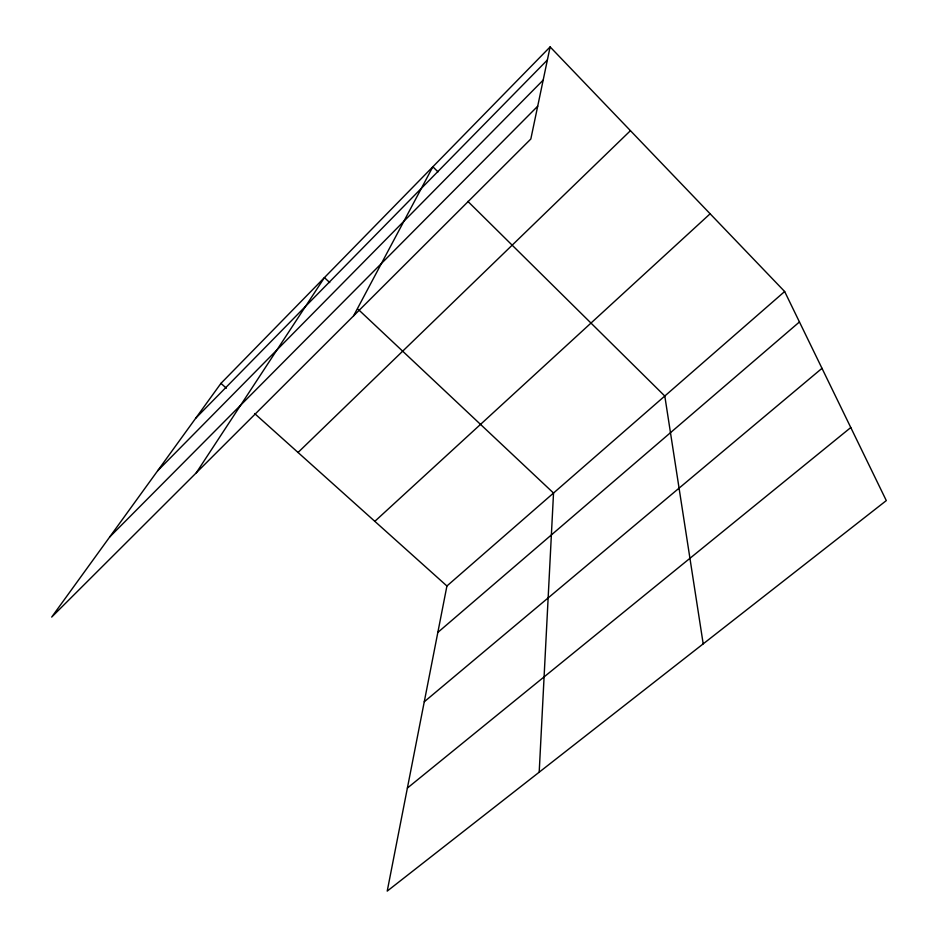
<?xml version="1.0" encoding="UTF-8"?>
<svg xmlns="http://www.w3.org/2000/svg" width="938" height="938" viewBox="0 0 938 938"><rect width="100%" height="100%" fill="white"/><g stroke="black" fill="none" stroke-linecap="round" stroke-linejoin="round"><path stroke-width="1.41" d="M539.198 772.185L553.526 493.048L358.269 309.423M784.649 291.519L446.922 585.992L387.218 891.1L886.304 500.599L784.649 291.519L550.125 46.9L220.958 383.361L51.696 617.075L530.826 139.012L550.125 46.9M353.556 315.883L432.852 166.776L437.999 171.865M196.253 472.834L324.431 277.601L329.719 282.573M195.69 418.242L547.393 59.973M157.619 470.829L543.172 80.105M109.711 536.97L537.709 106.193M298.038 452.479L630.442 130.675M374.825 521.34L710.125 213.794M437.847 632.411L799.446 321.957M424.269 701.776L821.993 368.329M407.385 788.061L850.778 427.54M220.958 383.361L226.386 388.226M254.62 413.541L446.922 585.992M467.874 201.389L664.796 396.035L703.195 643.867"/></g></svg>
